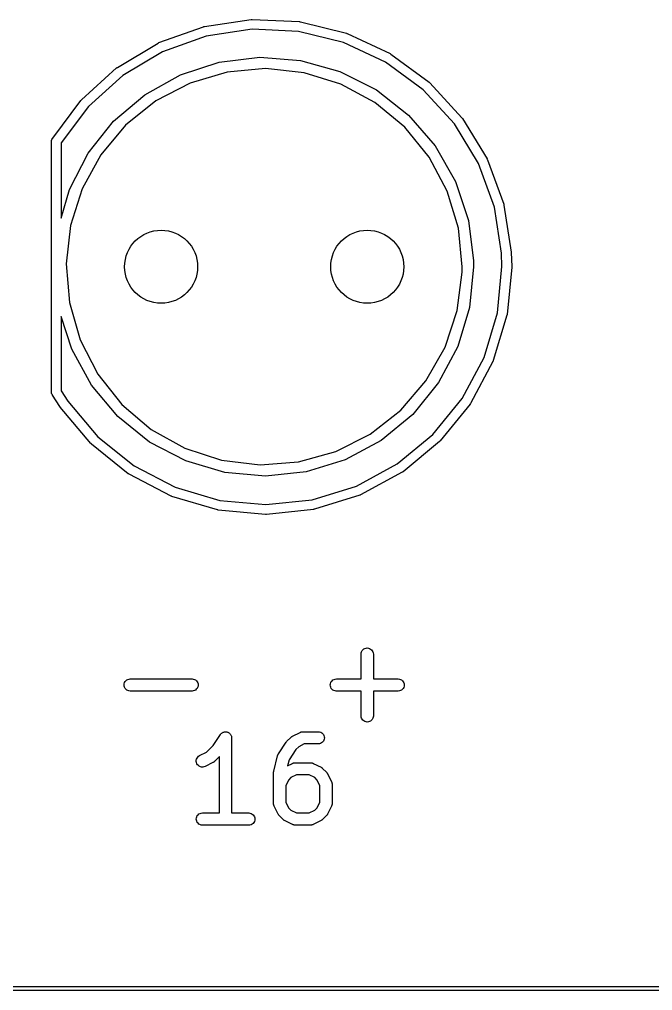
# Model space of a CAD drawing. Extents: x 47 to 146.1, y -90.2 to -39.3.
# Drawn here: x 94.77 to 102.58, y -90.19 to -78.23 of the extents above; entities that cross this region are included whole.
import ezdxf

# ---------------------------------------------------------------- set-up
doc = ezdxf.new("R2010")
doc.units = 0
doc.header["$MEASUREMENT"] = 0
doc.layers.add('BLACK', color=7, linetype='CONTINUOUS')

msp = doc.modelspace()

# ---------------------------------------------------------------- linework, layer by layer
at = {"layer": 'BLACK', "linetype": 'CONTINUOUS'}
for p, q in [((96.4924, -78.5201), (97.0418, -78.3235)), ((97.0418, -78.3235), (97.0426, -78.3232)), ((97.0426, -78.3232), (97.0479, -78.3219)), ((97.0479, -78.3219), (97.0532, -78.3206)), ((97.0532, -78.3206), (97.6303, -78.2345)), ((97.6303, -78.2345), (97.6312, -78.2343)), ((97.6312, -78.2343), (97.6366, -78.2341)), ((97.6366, -78.2341), (97.642, -78.2339)), ((97.642, -78.2339), (98.2249, -78.2615)), ((98.2249, -78.2615), (98.2258, -78.2615)), ((98.2258, -78.2615), (98.2311, -78.2624)), ((98.2311, -78.2624), (98.2365, -78.2631)), ((98.2365, -78.2631), (98.8029, -78.4034)), ((97.0767, -78.4384), (96.5384, -78.6311)), ((97.6422, -78.354), (97.0767, -78.4384)), ((98.2134, -78.381), (97.6422, -78.354)), ((98.7684, -78.5185), (98.2134, -78.381)), ((98.8029, -78.4034), (98.8038, -78.4036)), ((98.8038, -78.4036), (98.8089, -78.4055)), ((98.8089, -78.4055), (98.814, -78.4073)), ((98.814, -78.4073), (99.3424, -78.6549)), ((95.981, -78.8247), (96.4818, -78.5251)), ((96.4818, -78.5251), (96.4825, -78.5247)), ((96.4825, -78.5247), (96.4875, -78.5224)), ((96.4875, -78.5224), (96.4924, -78.5201)), ((99.2861, -78.7611), (98.7684, -78.5185)), ((96.5384, -78.6311), (96.0477, -78.9247)), ((97.236, -78.7602), (97.736, -78.7006)), ((97.736, -78.7006), (98.238, -78.7392)), ((99.3424, -78.6549), (99.3431, -78.6553)), ((99.3431, -78.6553), (99.3478, -78.6582)), ((99.3478, -78.6582), (99.3524, -78.6609)), ((99.3524, -78.6609), (99.8227, -79.0065)), ((96.7571, -78.9158), (97.236, -78.7602)), ((98.238, -78.7392), (98.723, -78.8746)), ((99.7469, -79.0997), (99.2861, -78.7611)), ((95.5386, -79.2228), (95.9716, -78.8317)), ((96.0477, -78.9247), (95.6234, -79.3079)), ((95.9716, -78.8317), (95.9723, -78.8311)), ((95.9723, -78.8311), (95.9767, -78.828)), ((95.9767, -78.828), (95.981, -78.8247)), ((96.3176, -79.1614), (96.7571, -78.9158)), ((97.3328, -78.8832), (96.876, -79.0177)), ((97.807, -78.8401), (97.3328, -78.8832)), ((98.2806, -78.8898), (97.807, -78.8401)), ((98.7355, -79.0307), (98.2806, -78.8898)), ((98.723, -78.8746), (99.1724, -79.1016)), ((96.876, -79.0177), (96.4539, -79.2383)), ((99.1544, -79.2571), (98.7355, -79.0307)), ((99.8227, -79.0065), (99.8234, -79.007)), ((99.8234, -79.007), (99.8274, -79.0107)), ((99.8274, -79.0107), (99.8314, -79.0143)), ((99.8314, -79.0143), (100.226, -79.4446)), ((95.9341, -79.4878), (96.3176, -79.1614)), ((99.1724, -79.1016), (99.5692, -79.4116)), ((100.133, -79.5213), (99.7469, -79.0997)), ((95.1841, -79.6963), (95.5307, -79.2315)), ((95.5307, -79.2315), (95.5312, -79.2308)), ((95.5312, -79.2308), (95.5349, -79.2269)), ((95.5349, -79.2269), (95.5386, -79.2228)), ((96.4539, -79.2383), (96.0828, -79.5367)), ((99.5214, -79.5607), (99.1544, -79.2571)), ((95.6234, -79.3079), (95.29, -79.7551)), ((99.5692, -79.4116), (99.8982, -79.7928)), ((95.6213, -79.8824), (95.9341, -79.4878)), ((96.0828, -79.5367), (95.7767, -79.9015)), ((100.43, -80.0099), (100.133, -79.5213)), ((100.226, -79.4446), (100.226, -79.4452)), ((100.226, -79.4452), (100.229, -79.4496)), ((100.229, -79.4496), (100.233, -79.4539)), ((100.233, -79.4539), (100.536, -79.9526)), ((99.8223, -79.9297), (99.5214, -79.5607)), ((95.17, -79.7321), (95.1709, -79.7232)), ((95.17, -82.8279), (95.17, -79.7321)), ((95.1709, -79.7232), (95.1743, -79.7119)), ((95.1743, -79.7119), (95.1799, -79.7015)), ((95.1799, -79.7015), (95.1841, -79.6963)), ((95.29, -79.7551), (95.29, -80.6831)), ((95.3912, -80.3302), (95.6213, -79.8824)), ((99.8982, -79.7928), (100.147, -80.2306)), ((95.7767, -79.9015), (95.5473, -80.3188)), ((100.046, -80.3502), (99.8223, -79.9297)), ((100.627, -80.5469), (100.43, -80.0099)), ((100.536, -79.9526), (100.536, -79.9533)), ((100.536, -79.9533), (100.538, -79.9582)), ((100.538, -79.9582), (100.541, -79.9632)), ((100.541, -79.9632), (100.741, -80.5112)), ((100.147, -80.2306), (100.306, -80.7084)), ((95.29, -80.6831), (95.3912, -80.3302)), ((95.5473, -80.3188), (95.4033, -80.7727)), ((100.184, -80.8061), (100.046, -80.3502)), ((100.715, -81.1139), (100.627, -80.5469)), ((100.741, -80.5112), (100.742, -80.512)), ((100.742, -80.512), (100.743, -80.5173)), ((100.743, -80.5173), (100.744, -80.5225)), ((100.744, -80.5225), (100.834, -81.0991)), ((100.306, -80.7084), (100.369, -81.208)), ((95.4033, -80.7727), (95.3502, -81.2459)), ((100.23, -81.28), (100.184, -80.8061)), ((100.369, -81.208), (100.37, -81.28)), ((100.72, -81.2777), (100.715, -81.1139)), ((100.834, -81.0991), (100.834, -81.0999)), ((100.834, -81.0999), (100.835, -81.1033)), ((100.835, -81.1033), (100.835, -81.1066)), ((100.835, -81.1066), (100.84, -81.2787)), ((95.3502, -81.2459), (95.3901, -81.7205)), ((100.229, -81.3481), (100.23, -81.28)), ((100.37, -81.28), (100.321, -81.7811)), ((100.664, -81.8486), (100.72, -81.2777)), ((100.84, -81.2854), (100.783, -81.8662)), ((100.84, -81.2787), (100.84, -81.2796)), ((100.84, -81.2796), (100.84, -81.2829)), ((100.84, -81.2829), (100.84, -81.2854)), ((100.169, -81.8206), (100.229, -81.3481)), ((95.3901, -81.7205), (95.5213, -82.1782)), ((100.321, -81.7811), (100.175, -82.2632)), ((95.4186, -82.2964), (95.29, -81.8909)), ((95.29, -81.8909), (95.29, -82.8072)), ((100.019, -82.2724), (100.169, -81.8206)), ((100.499, -82.396), (100.664, -81.8486)), ((100.781, -81.8776), (100.612, -82.4363)), ((100.782, -81.8723), (100.781, -81.8776)), ((100.783, -81.867), (100.782, -81.8723)), ((100.783, -81.8662), (100.783, -81.867)), ((95.5213, -82.1782), (95.739, -82.6018)), ((99.7838, -82.6865), (100.019, -82.2724)), ((100.175, -82.2632), (99.9389, -82.7077)), ((95.6612, -82.7376), (95.4186, -82.2964)), ((100.23, -82.9009), (100.499, -82.396)), ((100.608, -82.4471), (100.334, -82.9624)), ((100.61, -82.4421), (100.608, -82.4471)), ((100.612, -82.4371), (100.61, -82.4421)), ((100.612, -82.4363), (100.612, -82.4371)), ((95.739, -82.6018), (96.0348, -82.975)), ((95.9849, -83.1233), (95.6612, -82.7376)), ((99.4727, -83.047), (99.7838, -82.6865)), ((99.9389, -82.7077), (99.6207, -83.098)), ((95.1709, -82.8368), (95.17, -82.8279)), ((95.1743, -82.8481), (95.1709, -82.8368)), ((95.1799, -82.8585), (95.1743, -82.8481)), ((95.1819, -82.861), (95.1799, -82.8585)), ((95.2727, -83.0021), (95.1819, -82.861)), ((95.29, -82.8072), (95.3716, -82.934)), ((95.2748, -83.0047), (95.2727, -83.0021)), ((95.2767, -83.0076), (95.2748, -83.0047)), ((95.2772, -83.0082), (95.2767, -83.0076)), ((95.6524, -83.4552), (95.2772, -83.0082)), ((95.3716, -82.934), (95.7405, -83.3735)), ((96.0348, -82.975), (96.3975, -83.2836)), ((99.8692, -83.3441), (100.23, -82.9009)), ((100.327, -82.9722), (99.9584, -83.4244)), ((100.33, -82.9677), (100.327, -82.9722)), ((100.333, -82.9632), (100.33, -82.9677)), ((100.334, -82.9624), (100.333, -82.9632)), ((96.3773, -83.4389), (95.9849, -83.1233)), ((99.0974, -83.3402), (99.4727, -83.047)), ((99.6207, -83.098), (99.2327, -83.4189)), ((96.3975, -83.2836), (96.8131, -83.5159)), ((98.6724, -83.5549), (99.0974, -83.3402)), ((99.4286, -83.7086), (99.8692, -83.3441)), ((95.6563, -83.459), (95.6524, -83.4552)), ((95.6601, -83.4628), (95.6563, -83.459)), ((95.6607, -83.4634), (95.6601, -83.4628)), ((96.1156, -83.8289), (95.6607, -83.4634)), ((95.7405, -83.3735), (96.1862, -83.7317)), ((96.8235, -83.6721), (96.3773, -83.4389)), ((99.2327, -83.4189), (98.7898, -83.6584)), ((99.9502, -83.4328), (99.5006, -83.8048)), ((99.954, -83.4289), (99.9502, -83.4328)), ((99.9579, -83.4251), (99.954, -83.4289)), ((99.9584, -83.4244), (99.9579, -83.4251)), ((96.8131, -83.5159), (97.266, -83.6631)), ((98.2137, -83.6829), (98.6724, -83.5549)), ((97.3066, -83.8143), (96.8235, -83.6721)), ((97.266, -83.6631), (97.7389, -83.7195)), ((97.7389, -83.7195), (98.2137, -83.6829)), ((98.7898, -83.6584), (98.3088, -83.8073)), ((98.9257, -83.9806), (99.4286, -83.7086)), ((96.1201, -83.8319), (96.1156, -83.8289)), ((96.1246, -83.835), (96.1201, -83.8319)), ((96.1254, -83.8354), (96.1246, -83.835)), ((96.6426, -84.1056), (96.1254, -83.8354)), ((96.1862, -83.7317), (96.6929, -83.9966)), ((97.808, -83.8599), (97.3066, -83.8143)), ((98.3088, -83.8073), (97.808, -83.8599)), ((99.4909, -83.8113), (98.9776, -84.089)), ((99.4954, -83.8083), (99.4909, -83.8113)), ((99.5, -83.8053), (99.4954, -83.8083)), ((99.5006, -83.8048), (99.5, -83.8053)), ((96.6929, -83.9966), (97.2415, -84.1579)), ((98.3795, -84.1498), (98.9257, -83.9806)), ((96.6476, -84.1077), (96.6426, -84.1056)), ((96.6526, -84.1098), (96.6476, -84.1077)), ((96.6534, -84.11), (96.6526, -84.1098)), ((97.2133, -84.2747), (96.6534, -84.11)), ((97.2415, -84.1579), (97.8109, -84.2096)), ((97.8109, -84.2096), (98.3795, -84.1498)), ((98.9668, -84.0935), (98.4094, -84.2662)), ((98.9719, -84.0914), (98.9668, -84.0935)), ((98.9769, -84.0894), (98.9719, -84.0914)), ((98.9776, -84.089), (98.9769, -84.0894)), ((97.2186, -84.2757), (97.2133, -84.2747)), ((97.2239, -84.2768), (97.2186, -84.2757)), ((97.2248, -84.2769), (97.2239, -84.2768)), ((97.8059, -84.3297), (97.2248, -84.2769)), ((98.398, -84.2685), (97.8176, -84.3296)), ((98.4033, -84.2674), (98.398, -84.2685)), ((98.4086, -84.2664), (98.4033, -84.2674)), ((98.4094, -84.2662), (98.4086, -84.2664)), ((97.8114, -84.3296), (97.8059, -84.3297)), ((97.8168, -84.3297), (97.8114, -84.3296)), ((97.8176, -84.3296), (97.8168, -84.3297)), ((98.9981, -86.0081), (99.0075, -85.9969)), ((99.0075, -85.9969), (99.0189, -85.9877)), ((99.0189, -85.9877), (99.0319, -85.9809)), ((99.0319, -85.9809), (99.0459, -85.9768)), ((99.0459, -85.9768), (99.0605, -85.9755)), ((99.0605, -85.9755), (99.0751, -85.977)), ((99.0751, -85.977), (99.0891, -85.9813)), ((99.0891, -85.9813), (99.1019, -85.9883)), ((99.1019, -85.9883), (99.1132, -85.9976)), ((99.1132, -85.9976), (99.1225, -86.009)), ((98.985, -86.0494), (98.9866, -86.0349)), ((98.985, -86.0505), (98.985, -86.0494)), ((98.985, -86.3564), (98.985, -86.0505)), ((98.9866, -86.0349), (98.9911, -86.0209)), ((98.9911, -86.0209), (98.9981, -86.0081)), ((99.1225, -86.009), (99.1293, -86.0219)), ((99.1293, -86.0219), (99.1336, -86.0359)), ((99.1336, -86.0359), (99.135, -86.0505)), ((99.135, -86.0505), (99.135, -86.3564)), ((96.1105, -86.3621), (96.1245, -86.3579)), ((96.1245, -86.3579), (96.139, -86.3564)), ((96.139, -86.3564), (96.901, -86.3564)), ((96.901, -86.3564), (96.902, -86.3564)), ((96.902, -86.3564), (96.9165, -86.3581)), ((96.9165, -86.3581), (96.9305, -86.3625)), ((98.6505, -86.3621), (98.6645, -86.3579)), ((98.6645, -86.3579), (98.679, -86.3564)), ((98.679, -86.3564), (98.985, -86.3564)), ((99.135, -86.3564), (99.441, -86.3564)), ((99.441, -86.3564), (99.442, -86.3564)), ((99.442, -86.3564), (99.4565, -86.3581)), ((99.4565, -86.3581), (99.4705, -86.3625)), ((96.064, -86.4309), (96.0656, -86.4163)), ((96.0654, -86.4455), (96.064, -86.4309)), ((96.0695, -86.4595), (96.0654, -86.4455)), ((96.0656, -86.4163), (96.0699, -86.4024)), ((96.0763, -86.4725), (96.0695, -86.4595)), ((96.0699, -86.4024), (96.0769, -86.3895)), ((96.0855, -86.4839), (96.0763, -86.4725)), ((96.0769, -86.3895), (96.0862, -86.3782)), ((96.0862, -86.3782), (96.0975, -86.369)), ((96.0975, -86.369), (96.1105, -86.3621)), ((96.9305, -86.3625), (96.9433, -86.3695)), ((96.9433, -86.3695), (96.9545, -86.379)), ((96.9631, -86.4734), (96.9538, -86.4846)), ((96.9545, -86.379), (96.9637, -86.3904)), ((96.9701, -86.4605), (96.9631, -86.4734)), ((96.9637, -86.3904), (96.9705, -86.4033)), ((96.9744, -86.4465), (96.9701, -86.4605)), ((96.9705, -86.4033), (96.9746, -86.4174)), ((96.9759, -86.432), (96.9744, -86.4465)), ((96.9746, -86.4174), (96.9759, -86.432)), ((98.604, -86.4309), (98.6056, -86.4163)), ((98.6054, -86.4455), (98.604, -86.4309)), ((98.6095, -86.4595), (98.6054, -86.4455)), ((98.6056, -86.4163), (98.6099, -86.4024)), ((98.6163, -86.4725), (98.6095, -86.4595)), ((98.6099, -86.4024), (98.6169, -86.3895)), ((98.6255, -86.4839), (98.6163, -86.4725)), ((98.6169, -86.3895), (98.6262, -86.3782)), ((98.6262, -86.3782), (98.6375, -86.369)), ((98.6375, -86.369), (98.6505, -86.3621)), ((99.4705, -86.3625), (99.4833, -86.3695)), ((99.4833, -86.3695), (99.4945, -86.379)), ((99.5031, -86.4734), (99.4938, -86.4846)), ((99.4945, -86.379), (99.5037, -86.3904)), ((99.5101, -86.4605), (99.5031, -86.4734)), ((99.5037, -86.3904), (99.5105, -86.4033)), ((99.5144, -86.4465), (99.5101, -86.4605)), ((99.5105, -86.4033), (99.5146, -86.4174)), ((99.5159, -86.432), (99.5144, -86.4465)), ((99.5146, -86.4174), (99.5159, -86.432)), ((96.0967, -86.4933), (96.0855, -86.4839)), ((96.1095, -86.5004), (96.0967, -86.4933)), ((96.1235, -86.5048), (96.1095, -86.5004)), ((96.138, -86.5064), (96.1235, -86.5048)), ((96.139, -86.5064), (96.138, -86.5064)), ((96.901, -86.5064), (96.139, -86.5064)), ((96.9155, -86.505), (96.901, -86.5064)), ((96.9295, -86.5008), (96.9155, -86.505)), ((96.9425, -86.4939), (96.9295, -86.5008)), ((96.9538, -86.4846), (96.9425, -86.4939)), ((98.6367, -86.4933), (98.6255, -86.4839)), ((98.6495, -86.5004), (98.6367, -86.4933)), ((98.6635, -86.5048), (98.6495, -86.5004)), ((98.678, -86.5064), (98.6635, -86.5048)), ((98.679, -86.5064), (98.678, -86.5064)), ((98.985, -86.5064), (98.679, -86.5064)), ((98.985, -86.8124), (98.985, -86.5064)), ((99.441, -86.5064), (99.135, -86.5064)), ((99.135, -86.5064), (99.135, -86.8124)), ((99.4555, -86.505), (99.441, -86.5064)), ((99.4695, -86.5008), (99.4555, -86.505)), ((99.4825, -86.4939), (99.4695, -86.5008)), ((99.4938, -86.4846), (99.4825, -86.4939)), ((98.9864, -86.8269), (98.985, -86.8124)), ((98.9907, -86.841), (98.9864, -86.8269)), ((99.1334, -86.828), (99.1289, -86.8419)), ((99.135, -86.8134), (99.1334, -86.828)), ((99.135, -86.8124), (99.135, -86.8134)), ((98.9975, -86.8539), (98.9907, -86.841)), ((99.0068, -86.8652), (98.9975, -86.8539)), ((99.0181, -86.8746), (99.0068, -86.8652)), ((99.0309, -86.8815), (99.0181, -86.8746)), ((99.0449, -86.8858), (99.0309, -86.8815)), ((99.0595, -86.8874), (99.0449, -86.8858)), ((99.0741, -86.8861), (99.0595, -86.8874)), ((99.0881, -86.8819), (99.0741, -86.8861)), ((99.1011, -86.8751), (99.0881, -86.8819)), ((99.1125, -86.866), (99.1011, -86.8751)), ((99.1219, -86.8548), (99.1125, -86.866)), ((99.1289, -86.8419), (99.1219, -86.8548)), ((97.1603, -87.1775), (97.2514, -87.0408)), ((97.2514, -87.0408), (97.2519, -87.04)), ((97.2519, -87.04), (97.252, -87.0399)), ((97.2519, -87.04), (97.2519, -87.04)), ((97.2519, -87.04), (97.2519, -87.04)), ((97.252, -87.0399), (97.2569, -87.0341)), ((97.2569, -87.0341), (97.2613, -87.0288)), ((97.2613, -87.0288), (97.2614, -87.0288)), ((97.2614, -87.0287), (97.2673, -87.024)), ((97.2614, -87.0288), (97.2614, -87.0287)), ((97.2673, -87.024), (97.2727, -87.0196)), ((97.2727, -87.0196), (97.2728, -87.0196)), ((97.2728, -87.0196), (97.2797, -87.016)), ((97.2728, -87.0196), (97.2728, -87.0196)), ((97.2797, -87.016), (97.2857, -87.0128)), ((97.2857, -87.0128), (97.2858, -87.0128)), ((97.2858, -87.0128), (97.2931, -87.0107)), ((97.2858, -87.0128), (97.2858, -87.0128)), ((97.2931, -87.0107), (97.2998, -87.0087)), ((97.2998, -87.0087), (97.2998, -87.0087)), ((97.2998, -87.0087), (97.2999, -87.0087)), ((97.2999, -87.0087), (97.3071, -87.008)), ((97.3071, -87.008), (97.3143, -87.0074)), ((97.3143, -87.0074), (97.3144, -87.0074)), ((97.3144, -87.0074), (97.3145, -87.0074)), ((97.3145, -87.0074), (97.3219, -87.0082)), ((97.3219, -87.0082), (97.3289, -87.0089)), ((97.3289, -87.0089), (97.3289, -87.0089)), ((97.3289, -87.0089), (97.329, -87.0089)), ((97.329, -87.0089), (97.3364, -87.0112)), ((97.3364, -87.0112), (97.3429, -87.0132)), ((97.3429, -87.0132), (97.3429, -87.0133)), ((97.3429, -87.0133), (97.343, -87.0133)), ((97.343, -87.0133), (97.3495, -87.0168)), ((97.3495, -87.0168), (97.3557, -87.0202)), ((97.3557, -87.0202), (97.3558, -87.0202)), ((97.3558, -87.0202), (97.3558, -87.0203)), ((97.3558, -87.0203), (97.3614, -87.0249)), ((97.3614, -87.0249), (97.367, -87.0295)), ((97.367, -87.0295), (97.3671, -87.0296)), ((97.3671, -87.0296), (97.3671, -87.0296)), ((97.3671, -87.0296), (97.372, -87.0356)), ((97.372, -87.0356), (97.3763, -87.0409)), ((97.3763, -87.0409), (97.3763, -87.0409)), ((97.3763, -87.0409), (97.3763, -87.041)), ((97.3763, -87.041), (97.38, -87.0479)), ((97.38, -87.0479), (97.3832, -87.0538)), ((97.3832, -87.0538), (97.3832, -87.0539)), ((97.3832, -87.0539), (97.3832, -87.0539)), ((97.3832, -87.0539), (97.3853, -87.061)), ((97.3853, -87.061), (97.3874, -87.0678)), ((97.3874, -87.0678), (97.3874, -87.0679)), ((97.3874, -87.0679), (97.3874, -87.0679)), ((97.3874, -87.0679), (97.3881, -87.0752)), ((97.3881, -87.0752), (97.3888, -87.0824)), ((98.1179, -87.077), (98.1187, -87.0762)), ((98.1187, -87.0762), (98.122, -87.0736)), ((98.122, -87.0736), (98.125, -87.0707)), ((98.125, -87.0707), (98.1277, -87.069)), ((98.1277, -87.069), (98.1301, -87.0671)), ((98.1301, -87.0671), (98.1338, -87.0652)), ((98.1338, -87.0652), (98.1374, -87.0629)), ((98.1374, -87.0629), (98.2326, -87.0153)), ((98.2326, -87.0153), (98.2336, -87.0148)), ((98.2336, -87.0148), (98.2357, -87.0141)), ((98.2357, -87.0141), (98.2376, -87.013)), ((98.2376, -87.013), (98.2425, -87.0116)), ((98.2425, -87.0116), (98.2473, -87.0098)), ((98.2473, -87.0098), (98.2495, -87.0094)), ((98.2495, -87.0094), (98.2516, -87.0088)), ((98.2516, -87.0088), (98.2567, -87.0083)), ((98.2567, -87.0083), (98.2618, -87.0075)), ((98.2618, -87.0075), (98.264, -87.0076)), ((98.264, -87.0076), (98.2662, -87.0074)), ((98.2662, -87.0074), (98.4567, -87.0074)), ((98.4567, -87.0074), (98.4577, -87.0074)), ((98.4577, -87.0074), (98.4723, -87.009)), ((98.4723, -87.009), (98.4862, -87.0134)), ((98.4862, -87.0134), (98.499, -87.0205)), ((98.499, -87.0205), (98.5103, -87.0299)), ((98.5103, -87.0299), (98.5194, -87.0413)), ((98.5194, -87.0413), (98.5262, -87.0543)), ((98.5262, -87.0543), (98.5303, -87.0683)), ((98.5303, -87.0683), (98.5317, -87.0829)), ((97.0789, -87.2588), (97.1603, -87.1775)), ((97.3888, -87.0824), (97.3888, -88.0074)), ((97.9657, -87.2789), (98.0609, -87.136)), ((98.0609, -87.136), (98.061, -87.1359)), ((98.061, -87.1359), (98.0615, -87.1351)), ((98.061, -87.1359), (98.061, -87.1359)), ((98.061, -87.1359), (98.061, -87.1359)), ((98.0615, -87.1351), (98.0659, -87.1299)), ((98.0659, -87.1299), (98.0703, -87.1246)), ((98.0703, -87.1246), (98.1179, -87.077)), ((98.2154, -87.1916), (98.1816, -87.2254)), ((98.2839, -87.1574), (98.2154, -87.1916)), ((98.4567, -87.1574), (98.2839, -87.1574)), ((98.4712, -87.156), (98.4567, -87.1574)), ((98.4852, -87.1517), (98.4712, -87.156)), ((98.4982, -87.1448), (98.4852, -87.1517)), ((98.5095, -87.1356), (98.4982, -87.1448)), ((98.5188, -87.1243), (98.5095, -87.1356)), ((98.5258, -87.1114), (98.5188, -87.1243)), ((98.5301, -87.0975), (98.5258, -87.1114)), ((98.5317, -87.0829), (98.5301, -87.0975)), ((96.9715, -87.3189), (96.9822, -87.3088)), ((96.9822, -87.3088), (96.9946, -87.301)), ((96.9946, -87.301), (97.0789, -87.2588)), ((97.2388, -87.3111), (97.1764, -87.3735)), ((97.2388, -88.0074), (97.2388, -87.3111)), ((97.9077, -87.4928), (97.9553, -87.3023)), ((97.9553, -87.3023), (97.9556, -87.3013)), ((97.9556, -87.3013), (97.9573, -87.2966)), ((97.9573, -87.2966), (97.9588, -87.2918)), ((97.9588, -87.2918), (97.9599, -87.2897)), ((97.9599, -87.2897), (97.9607, -87.2876)), ((97.9607, -87.2876), (97.9633, -87.2833)), ((97.9633, -87.2833), (97.9657, -87.2789)), ((98.1816, -87.2254), (98.0977, -87.3513)), ((96.9533, -87.373), (96.9537, -87.3584)), ((96.9556, -87.3875), (96.9533, -87.373)), ((96.9537, -87.3584), (96.957, -87.3441)), ((96.9608, -87.4012), (96.9556, -87.3875)), ((96.957, -87.3441), (96.963, -87.3308)), ((96.9685, -87.4136), (96.9608, -87.4012)), ((96.963, -87.3308), (96.9715, -87.3189)), ((96.9785, -87.4243), (96.9685, -87.4136)), ((96.9903, -87.4329), (96.9785, -87.4243)), ((97.0036, -87.439), (96.9903, -87.4329)), ((97.0607, -87.4356), (97.047, -87.4407)), ((97.0616, -87.4352), (97.0607, -87.4356)), ((97.1569, -87.3876), (97.0616, -87.4352)), ((97.1604, -87.3853), (97.1569, -87.3876)), ((97.1642, -87.3834), (97.1604, -87.3853)), ((97.1666, -87.3814), (97.1642, -87.3834)), ((97.1693, -87.3798), (97.1666, -87.3814)), ((97.1723, -87.3769), (97.1693, -87.3798)), ((97.1756, -87.3742), (97.1723, -87.3769)), ((97.1764, -87.3735), (97.1756, -87.3742)), ((98.0977, -87.3513), (98.0792, -87.4254)), ((98.0792, -87.4254), (98.1374, -87.3963)), ((98.1374, -87.3963), (98.1384, -87.3958)), ((98.1384, -87.3958), (98.1404, -87.395)), ((98.1404, -87.395), (98.1424, -87.394)), ((98.1424, -87.394), (98.1473, -87.3925)), ((98.1473, -87.3925), (98.1521, -87.3907)), ((98.1521, -87.3907), (98.1543, -87.3904)), ((98.1543, -87.3904), (98.1564, -87.3898)), ((98.1564, -87.3898), (98.1615, -87.3893)), ((98.1615, -87.3893), (98.1666, -87.3885)), ((98.1666, -87.3885), (98.1688, -87.3885)), ((98.1688, -87.3885), (98.171, -87.3883)), ((98.171, -87.3883), (98.3614, -87.3883)), ((98.3614, -87.3883), (98.3625, -87.3883)), ((98.3625, -87.3883), (98.3647, -87.3886)), ((98.3647, -87.3886), (98.3669, -87.3885)), ((98.3669, -87.3885), (98.3719, -87.3894)), ((98.3719, -87.3894), (98.377, -87.39)), ((98.377, -87.39), (98.3791, -87.3906)), ((98.3791, -87.3906), (98.3813, -87.391)), ((98.3813, -87.391), (98.3861, -87.3928)), ((98.3861, -87.3928), (98.391, -87.3944)), ((98.391, -87.3944), (98.3929, -87.3955)), ((98.3929, -87.3955), (98.395, -87.3963)), ((98.395, -87.3963), (98.4902, -87.4439)), ((97.0179, -87.4424), (97.0036, -87.439)), ((97.0325, -87.443), (97.0179, -87.4424)), ((97.047, -87.4407), (97.0325, -87.443)), ((97.9055, -87.5099), (97.9056, -87.5086)), ((97.9055, -87.511), (97.9055, -87.5099)), ((97.9055, -87.8919), (97.9055, -87.511)), ((97.9056, -87.5072), (97.9064, -87.5013)), ((97.9056, -87.5086), (97.9056, -87.5072)), ((97.9064, -87.5013), (97.9071, -87.4954)), ((97.9071, -87.4954), (97.9075, -87.4941)), ((97.9075, -87.4941), (97.9077, -87.4928)), ((98.1887, -87.5383), (98.1201, -87.5726)), ((98.3437, -87.5383), (98.1887, -87.5383)), ((98.4122, -87.5726), (98.3437, -87.5383)), ((98.4902, -87.4439), (98.4911, -87.4443)), ((98.4911, -87.4443), (98.4947, -87.4466)), ((98.4947, -87.4466), (98.4984, -87.4486)), ((98.4984, -87.4486), (98.5008, -87.4506)), ((98.5008, -87.4506), (98.5034, -87.4523)), ((98.5034, -87.4523), (98.5064, -87.4552)), ((98.5064, -87.4552), (98.5097, -87.4579)), ((98.5097, -87.4579), (98.5573, -87.5055)), ((98.5573, -87.5055), (98.5581, -87.5063)), ((98.5581, -87.5063), (98.5607, -87.5096)), ((98.5607, -87.5096), (98.5636, -87.5126)), ((98.5636, -87.5126), (98.5652, -87.5153)), ((98.5652, -87.5153), (98.5672, -87.5177)), ((98.5672, -87.5177), (98.5691, -87.5215)), ((98.5691, -87.5215), (98.5714, -87.525)), ((98.5714, -87.525), (98.619, -87.6203)), ((98.0897, -87.603), (98.0555, -87.6715)), ((98.0555, -87.6715), (98.0555, -87.8742)), ((98.1201, -87.5726), (98.0897, -87.603)), ((98.4426, -87.603), (98.4122, -87.5726)), ((98.4769, -87.6715), (98.4426, -87.603)), ((98.4769, -87.8742), (98.4769, -87.6715)), ((98.619, -87.6203), (98.6194, -87.6212)), ((98.6194, -87.6212), (98.6202, -87.6233)), ((98.6202, -87.6233), (98.6212, -87.6252)), ((98.6212, -87.6252), (98.6227, -87.6301)), ((98.6227, -87.6301), (98.6245, -87.6349)), ((98.6245, -87.6349), (98.6248, -87.6371)), ((98.6248, -87.6371), (98.6255, -87.6392)), ((98.6255, -87.6392), (98.626, -87.6443)), ((98.626, -87.6443), (98.6268, -87.6494)), ((98.6268, -87.6494), (98.6267, -87.6516)), ((98.6267, -87.6516), (98.6269, -87.6538)), ((98.6269, -87.6538), (98.6269, -87.8919)), ((97.9057, -87.8941), (97.9055, -87.8919)), ((97.9056, -87.8963), (97.9057, -87.8941)), ((97.9064, -87.9014), (97.9056, -87.8963)), ((97.9069, -87.9065), (97.9064, -87.9014)), ((97.9075, -87.9086), (97.9069, -87.9065)), ((97.9079, -87.9108), (97.9075, -87.9086)), ((97.9097, -87.9156), (97.9079, -87.9108)), ((98.0555, -87.8742), (98.0897, -87.9427)), ((98.4426, -87.9427), (98.4769, -87.8742)), ((98.6242, -87.9118), (98.6224, -87.9166)), ((98.6246, -87.9096), (98.6242, -87.9118)), ((98.6253, -87.9075), (98.6246, -87.9096)), ((98.6258, -87.9024), (98.6253, -87.9075)), ((98.6267, -87.8974), (98.6258, -87.9024)), ((98.6269, -87.893), (98.6267, -87.8951)), ((98.6267, -87.8951), (98.6267, -87.8974)), ((98.6269, -87.8919), (98.6269, -87.893)), ((96.9659, -88.0404), (96.9752, -88.0292)), ((96.9752, -88.0292), (96.9866, -88.0199)), ((96.9866, -88.0199), (96.9995, -88.013)), ((96.9995, -88.013), (97.0135, -88.0088)), ((97.0135, -88.0088), (97.0281, -88.0074)), ((97.0281, -88.0074), (97.2388, -88.0074)), ((97.3888, -88.0074), (97.5995, -88.0074)), ((97.5995, -88.0074), (97.6006, -88.0074)), ((97.6006, -88.0074), (97.6151, -88.009)), ((97.6151, -88.009), (97.6291, -88.0134)), ((97.6291, -88.0134), (97.6419, -88.0205)), ((97.6419, -88.0205), (97.6531, -88.0299)), ((97.6531, -88.0299), (97.6623, -88.0413)), ((97.9111, -87.9205), (97.9097, -87.9156)), ((97.9122, -87.9224), (97.9111, -87.9205)), ((97.9129, -87.9245), (97.9122, -87.9224)), ((97.9134, -87.9254), (97.9129, -87.9245)), ((97.961, -88.0207), (97.9134, -87.9254)), ((97.9633, -88.0243), (97.961, -88.0207)), ((97.9652, -88.028), (97.9633, -88.0243)), ((97.9671, -88.0304), (97.9652, -88.028)), ((97.9688, -88.0331), (97.9671, -88.0304)), ((97.9717, -88.0361), (97.9688, -88.0331)), ((98.0897, -87.9427), (98.1201, -87.9731)), ((98.1201, -87.9731), (98.1887, -88.0074)), ((98.1887, -88.0074), (98.3437, -88.0074)), ((98.3437, -88.0074), (98.4122, -87.9731)), ((98.4122, -87.9731), (98.4426, -87.9427)), ((98.5646, -88.0313), (98.5629, -88.0339)), ((98.5666, -88.0289), (98.5646, -88.0313)), ((98.5686, -88.0252), (98.5666, -88.0289)), ((98.5709, -88.0216), (98.5686, -88.0252)), ((98.5714, -88.0207), (98.5709, -88.0216)), ((98.619, -87.9254), (98.5714, -88.0207)), ((98.6198, -87.9234), (98.619, -87.9254)), ((98.6208, -87.9214), (98.6198, -87.9234)), ((98.6224, -87.9166), (98.6208, -87.9214)), ((96.9531, -88.0819), (96.9546, -88.0673)), ((96.9544, -88.0964), (96.9531, -88.0819)), ((96.9586, -88.1105), (96.9544, -88.0964)), ((96.9546, -88.0673), (96.959, -88.0533)), ((96.9653, -88.1234), (96.9586, -88.1105)), ((96.959, -88.0533), (96.9659, -88.0404)), ((96.9745, -88.1349), (96.9653, -88.1234)), ((96.9857, -88.1443), (96.9745, -88.1349)), ((96.9985, -88.1513), (96.9857, -88.1443)), ((97.0125, -88.1557), (96.9985, -88.1513)), ((97.6281, -88.1517), (97.6141, -88.156)), ((97.641, -88.1448), (97.6281, -88.1517)), ((97.6524, -88.1356), (97.641, -88.1448)), ((97.6617, -88.1243), (97.6524, -88.1356)), ((97.6687, -88.1114), (97.6617, -88.1243)), ((97.6623, -88.0413), (97.6691, -88.0543)), ((97.673, -88.0975), (97.6687, -88.1114)), ((97.6691, -88.0543), (97.6732, -88.0683)), ((97.6745, -88.0829), (97.673, -88.0975)), ((97.6732, -88.0683), (97.6745, -88.0829)), ((97.9743, -88.0394), (97.9717, -88.0361)), ((97.9751, -88.0402), (97.9743, -88.0394)), ((98.0227, -88.0878), (97.9751, -88.0402)), ((98.0259, -88.0905), (98.0227, -88.0878)), ((98.029, -88.0934), (98.0259, -88.0905)), ((98.0316, -88.0951), (98.029, -88.0934)), ((98.034, -88.0971), (98.0316, -88.0951)), ((98.0377, -88.0991), (98.034, -88.0971)), ((98.0412, -88.1014), (98.0377, -88.0991)), ((98.0422, -88.1018), (98.0412, -88.1014)), ((98.1374, -88.1495), (98.0422, -88.1018)), ((98.1395, -88.1503), (98.1374, -88.1495)), ((98.1414, -88.1513), (98.1395, -88.1503)), ((98.1463, -88.1529), (98.1414, -88.1513)), ((98.1511, -88.1547), (98.1463, -88.1529)), ((98.3851, -88.1532), (98.3803, -88.155)), ((98.39, -88.1517), (98.3851, -88.1532)), ((98.392, -88.1507), (98.39, -88.1517)), ((98.394, -88.1499), (98.392, -88.1507)), ((98.395, -88.1495), (98.394, -88.1499)), ((98.4902, -88.1018), (98.395, -88.1495)), ((98.4938, -88.0996), (98.4902, -88.1018)), ((98.4975, -88.0977), (98.4938, -88.0996)), ((98.5, -88.0957), (98.4975, -88.0977)), ((98.5026, -88.0941), (98.5, -88.0957)), ((98.5057, -88.0912), (98.5026, -88.0941)), ((98.509, -88.0885), (98.5057, -88.0912)), ((98.5097, -88.0878), (98.509, -88.0885)), ((98.5573, -88.0402), (98.5097, -88.0878)), ((98.56, -88.0369), (98.5573, -88.0402)), ((98.5629, -88.0339), (98.56, -88.0369)), ((97.027, -88.1574), (97.0125, -88.1557)), ((97.0281, -88.1574), (97.027, -88.1574)), ((97.5995, -88.1574), (97.0281, -88.1574)), ((97.6141, -88.156), (97.5995, -88.1574)), ((98.1533, -88.1551), (98.1511, -88.1547)), ((98.1554, -88.1557), (98.1533, -88.1551)), ((98.1604, -88.1563), (98.1554, -88.1557)), ((98.1655, -88.1572), (98.1604, -88.1563)), ((98.1677, -88.1571), (98.1655, -88.1572)), ((98.1699, -88.1574), (98.1677, -88.1571)), ((98.171, -88.1574), (98.1699, -88.1574)), ((98.3614, -88.1574), (98.171, -88.1574)), ((98.3636, -88.1572), (98.3614, -88.1574)), ((98.3658, -88.1573), (98.3636, -88.1572)), ((98.3709, -88.1565), (98.3658, -88.1573)), ((98.376, -88.156), (98.3709, -88.1565)), ((98.3781, -88.1553), (98.376, -88.156)), ((98.3803, -88.155), (98.3781, -88.1553)), ((47.015, -90.145), (146.025, -90.145)), ((146.049, -90.195), (46.9912, -90.195))]:
    msp.add_line(p, q, dxfattribs=at)
at = {"layer": 'BLACK'}
for centre in [(96.52, -81.28), (96.52, -81.28), (99.06, -81.28), (99.06, -81.28)]:
    msp.add_circle(centre, 0.45, dxfattribs=at)

doc.saveas('drawing.dxf')
